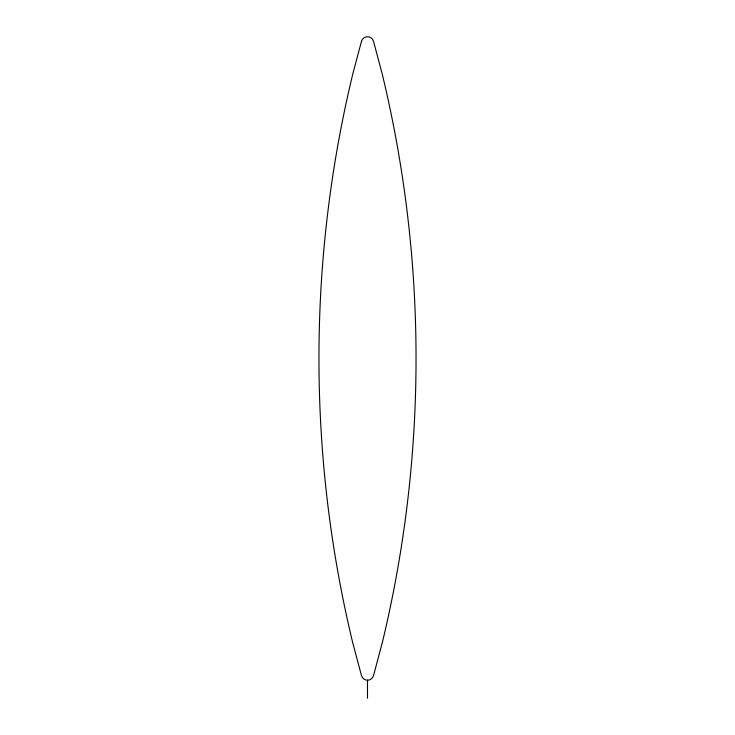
<?xml version="1.0" encoding="UTF-8"?>
<svg xmlns="http://www.w3.org/2000/svg" width="735" height="735" viewBox="0 0 735 735"><rect width="100%" height="100%" fill="white"/><g stroke="black" fill="none" stroke-linecap="round" stroke-linejoin="round"><path stroke-width="1.1" d="M367.5 698.25L367.509 680.224M361.473 41.371L352.736 74.18A1213.439 1213.439 0 0 0 352.736 642.794L361.473 675.603A6.238 6.238 0 0 0 373.536 675.584L382.264 642.794A1213.439 1213.439 0 0 0 382.264 74.18L373.536 41.39A6.238 6.238 0 0 0 361.473 41.371"/></g></svg>
